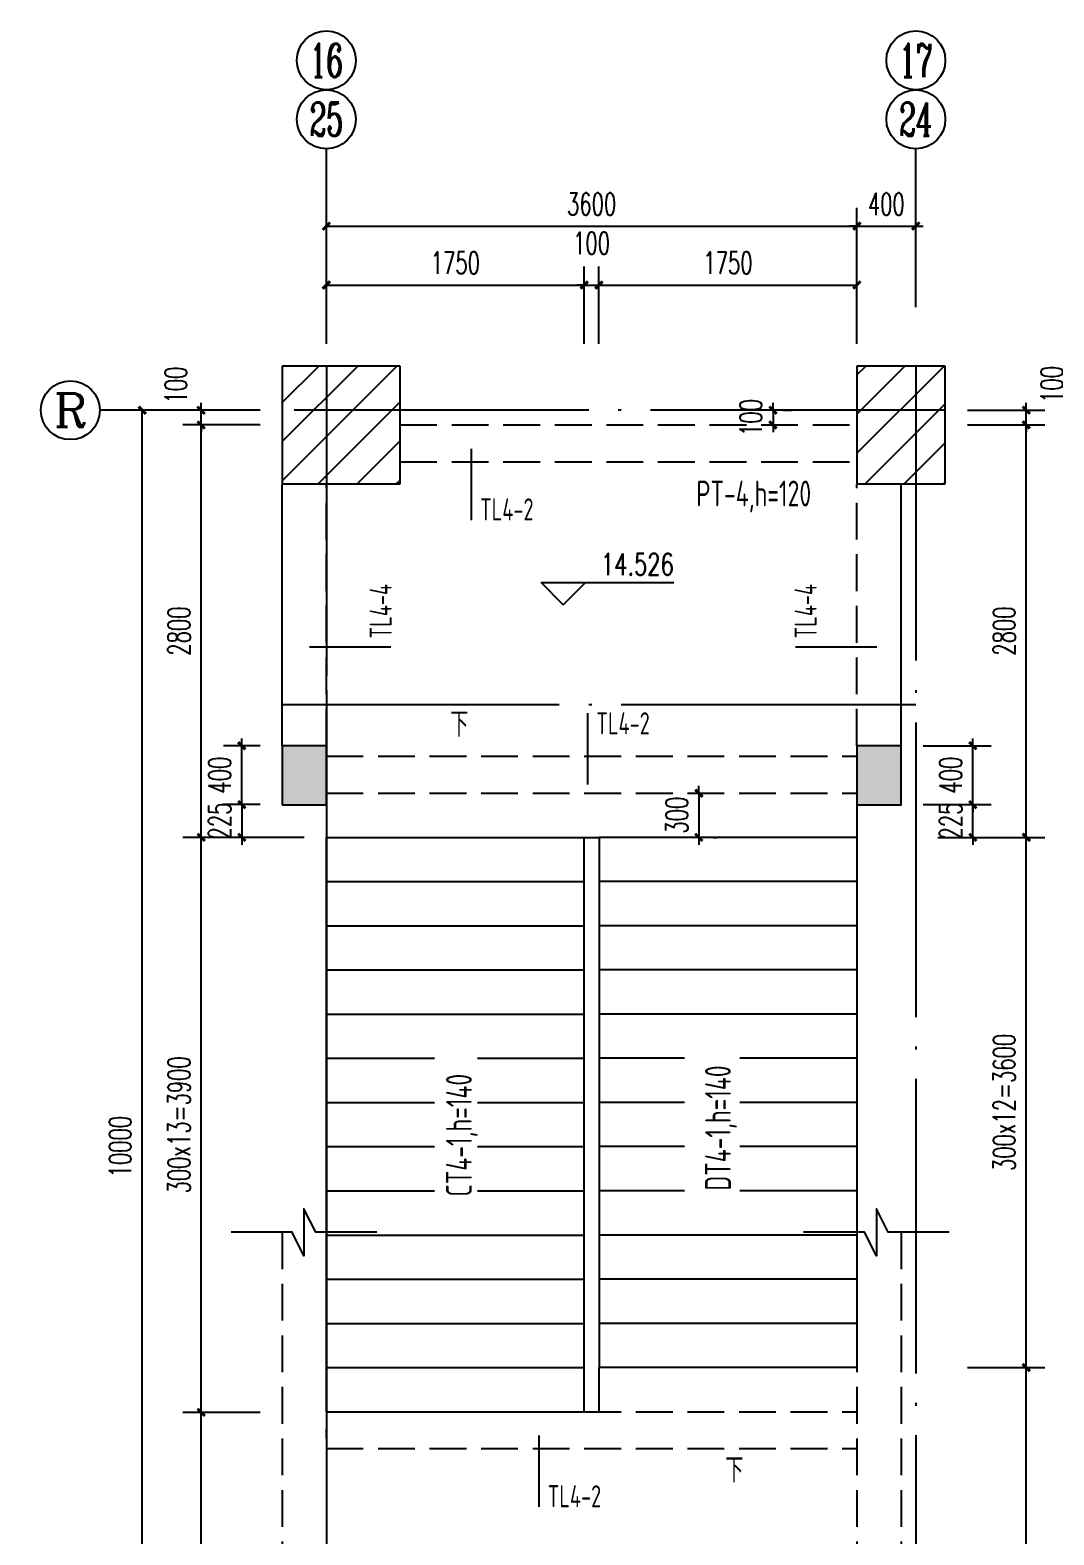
# Model space of a CAD drawing. Extents: x 239268 to 489116, y -316056 to -246175.
# Drawn here: x 434641 to 441589, y -306319 to -296102 of the extents above; entities that cross this region are included whole.
import ezdxf
from ezdxf.enums import TextEntityAlignment as Align

# ---------------------------------------------------------------- set-up
doc = ezdxf.new("R2010")
doc.units = 0
doc.header["$LTSCALE"] = 1000
doc.header["$MEASUREMENT"] = 0
doc.linetypes.add('DASH', pattern=[0.35, 0.25, -0.1])
doc.linetypes.add('DOTE', pattern=[2.42, 2, -0.2, 0.02, -0.2])
doc.layers.get('0').update_dxf_attribs({"linetype": 'CONTINUOUS'})
doc.layers.get('Defpoints').update_dxf_attribs({"color": 6, "linetype": 'CONTINUOUS'})
for name, color, linetype in [('3-ban', 84, 'CONTINUOUS'), ('3-HATCH', 8, 'CONTINUOUS'), ('3-liang-rein', 54, 'CONTINUOUS'), ('3-liang-s', 120, 'CONTINUOUS'), ('3-liang-s-1', 44, 'CONTINUOUS'), ('3-liang-xu', 120, 'DASH'), ('AXIS', 3, 'CONTINUOUS'), ('AXIS_TEXT', 7, 'CONTINUOUS'), ('COLUMN', 2, 'CONTINUOUS'), ('DIM_ELEV', 3, 'CONTINUOUS'), ('DIM_SYMB', 3, 'CONTINUOUS'), ('DOTE', 26, 'DOTE'), ('PUB_TEXT', 7, 'CONTINUOUS'), ('STAIR', 4, 'CONTINUOUS')]:
    doc.layers.add(name, color=color, linetype=linetype)
doc.styles.add('_TCH_AXIS', font='COMPLEX', dxfattribs={"bigfont": 'GBCBIG'})
doc.styles.add('_TCH_DIM', font='SIMPLEX', dxfattribs={"bigfont": 'GBCBIG'})
doc.styles.add('COMPLEX', font='COMPLEX')
doc.styles.add('DIM_FONT', font='SIMPLEX.shx', dxfattribs={"width": 0.65})
doc.styles.add('TSSD_Rein', font='Tssdeng.shx', dxfattribs={"width": 0.7, "bigfont": 'hztxt.shx'})
doc.dimstyles.new('DIMN50', dxfattribs={"dimscale": 0.5, "dimtxt": 300, "dimasz": 100, "dimexe": 250, "dimexo": 300, "dimgap": 150, "dimtad": 1, "dimdec": 0, "dimzin": 0, "dimdsep": 46, "dimtxsty": 'DIM_FONT', "dimblk": 'ARCHTICK', "dimcen": 0.09, "dimclrt": 7, "dimazin": 2, "dimtfac": 1, "dimtdec": 0, "dimtix": 1, "dimtmove": 2, "dimatfit": 3, "dimfxl": 0, "dimtolj": 1, "dimtzin": 0, "dimarcsym": 0})
pattern_1 = [(45, (7105.38, -0.29), (-132.58252, 132.58252), [])]

# ---------------------------------------------------------------- blocks, each defined once
blk = doc.blocks.new('_ArchTick')
at = {"color": 0, "linetype": 'ByBlock', "const_width": 0.4}
blk.add_lwpolyline([(-0.5, -0.5), (0.5, 0.5)], dxfattribs=at)
blk = doc.blocks.new('*D433')
at = {"layer": 'AXIS', "color": 0, "lineweight": -2}
for p, q in [((441002, -305183), (441527, -305183)), ((441402, -308783), (441402, -305183)), ((441002, -308783), (441527, -308783))]:
    blk.add_line(p, q, dxfattribs=at)
at = {"layer": 'Defpoints', "color": 0}
for p in [(440852, -305183), (441402, -305183), (440852, -308783)]:
    blk.add_point(p, dxfattribs=at)
at = {"layer": 'AXIS', "color": 0, "lineweight": -2, "xscale": 50, "yscale": 50, "zscale": 50}
for p, rotation in [((441402, -305183), 90), ((441402, -308783), 270)]:
    blk.add_blockref('_ArchTick', p, dxfattribs=dict(at, rotation=rotation))
at = {"layer": 'AXIS', "color": 7, "insert": (441252, -306983), "char_height": 150, "attachment_point": 5, "rotation": 90, "style": 'DIM_FONT'}
blk.add_mtext('\\A1;3600', dxfattribs=at)
blk = doc.blocks.new('*D434')
at = {"layer": 'AXIS', "color": 0, "lineweight": -2}
for p, q in [((441002, -301583), (441527, -301583)), ((441402, -305183), (441402, -301583)), ((441002, -305183), (441527, -305183))]:
    blk.add_line(p, q, dxfattribs=at)
at = {"layer": 'Defpoints', "color": 0}
for p in [(440852, -301583), (441402, -301583), (440852, -305183)]:
    blk.add_point(p, dxfattribs=at)
at = {"layer": 'AXIS', "color": 0, "lineweight": -2, "xscale": 50, "yscale": 50, "zscale": 50}
for p, rotation in [((441402, -301583), 90), ((441402, -305183), 270)]:
    blk.add_blockref('_ArchTick', p, dxfattribs=dict(at, rotation=rotation))
at = {"layer": 'AXIS', "color": 7, "insert": (441252, -303383), "char_height": 150, "attachment_point": 5, "rotation": 90, "style": 'DIM_FONT'}
blk.add_mtext('\\A1;300x12=3600', dxfattribs=at)
blk = doc.blocks.new('*D435')
at = {"layer": 'AXIS', "color": 0, "lineweight": -2}
for p, q in [((441002, -298783), (441527, -298783)), ((441402, -301583), (441402, -298783)), ((441002, -301583), (441527, -301583))]:
    blk.add_line(p, q, dxfattribs=at)
at = {"layer": 'Defpoints', "color": 0}
for p in [(440852, -298783), (441402, -298783), (440852, -301583)]:
    blk.add_point(p, dxfattribs=at)
at = {"layer": 'AXIS', "color": 0, "lineweight": -2, "xscale": 50, "yscale": 50, "zscale": 50}
for p, rotation in [((441402, -298783), 90), ((441402, -301583), 270)]:
    blk.add_blockref('_ArchTick', p, dxfattribs=dict(at, rotation=rotation))
at = {"layer": 'AXIS', "color": 7, "insert": (441252, -300183), "char_height": 150, "attachment_point": 5, "rotation": 90, "style": 'DIM_FONT'}
blk.add_mtext('\\A1;2800', dxfattribs=at)
blk = doc.blocks.new('*D436')
at = {"layer": 'AXIS', "color": 0, "lineweight": -2}
for p, q in [((441402, -298683), (441402, -298633)), ((441002, -298683), (441527, -298683)), ((441402, -298783), (441402, -298683)), ((441002, -298783), (441527, -298783)), ((441402, -298783), (441402, -298833))]:
    blk.add_line(p, q, dxfattribs=at)
at = {"layer": 'Defpoints', "color": 0}
for p in [(440852, -298683), (441402, -298683), (440852, -298783)]:
    blk.add_point(p, dxfattribs=at)
at = {"layer": 'AXIS', "color": 0, "lineweight": -2, "xscale": 50, "yscale": 50, "zscale": 50}
for p, rotation in [((441402, -298683), 270), ((441402, -298783), 90)]:
    blk.add_blockref('_ArchTick', p, dxfattribs=dict(at, rotation=rotation))
at = {"layer": 'AXIS', "color": 7, "insert": (441575, -298508), "char_height": 150, "attachment_point": 5, "rotation": 90, "style": 'DIM_FONT'}
blk.add_mtext('\\A1;100', dxfattribs=at)
blk = doc.blocks.new('*D437')
at = {"layer": 'AXIS', "color": 0, "lineweight": -2}
for p, q in [((436202, -305487), (435677, -305487)), ((435802, -308787), (435802, -305487)), ((436202, -308787), (435677, -308787))]:
    blk.add_line(p, q, dxfattribs=at)
at = {"layer": 'Defpoints', "color": 0}
for p in [(435802, -305487), (436352, -305487), (436352, -308787)]:
    blk.add_point(p, dxfattribs=at)
at = {"layer": 'AXIS', "color": 0, "lineweight": -2, "xscale": 50, "yscale": 50, "zscale": 50}
for p, rotation in [((435802, -305487), 90), ((435802, -308787), 270)]:
    blk.add_blockref('_ArchTick', p, dxfattribs=dict(at, rotation=rotation))
at = {"layer": 'AXIS', "color": 7, "insert": (435652, -307137), "char_height": 150, "attachment_point": 5, "rotation": 90, "style": 'DIM_FONT'}
blk.add_mtext('\\A1;3300', dxfattribs=at)
blk = doc.blocks.new('*D438')
at = {"layer": 'AXIS', "color": 0, "lineweight": -2}
for p, q in [((436202, -301583), (435677, -301583)), ((435802, -305487), (435802, -301583)), ((436202, -305487), (435677, -305487))]:
    blk.add_line(p, q, dxfattribs=at)
at = {"layer": 'Defpoints', "color": 0}
for p in [(435802, -301583), (436352, -301583), (436352, -305487)]:
    blk.add_point(p, dxfattribs=at)
at = {"layer": 'AXIS', "color": 0, "lineweight": -2, "xscale": 50, "yscale": 50, "zscale": 50}
for p, rotation in [((435802, -301583), 90), ((435802, -305487), 270)]:
    blk.add_blockref('_ArchTick', p, dxfattribs=dict(at, rotation=rotation))
at = {"layer": 'AXIS', "color": 7, "insert": (435652, -303535), "char_height": 150, "attachment_point": 5, "rotation": 90, "style": 'DIM_FONT'}
blk.add_mtext('\\A1;300x13=3900', dxfattribs=at)
blk = doc.blocks.new('*D439')
at = {"layer": 'AXIS', "color": 0, "lineweight": -2}
for p, q in [((436202, -298783), (435677, -298783)), ((435802, -301583), (435802, -298783)), ((436202, -301583), (435677, -301583))]:
    blk.add_line(p, q, dxfattribs=at)
at = {"layer": 'Defpoints', "color": 0}
for p in [(435802, -298783), (436352, -298783), (436352, -301583)]:
    blk.add_point(p, dxfattribs=at)
at = {"layer": 'AXIS', "color": 0, "lineweight": -2, "xscale": 50, "yscale": 50, "zscale": 50}
for p, rotation in [((435802, -298783), 90), ((435802, -301583), 270)]:
    blk.add_blockref('_ArchTick', p, dxfattribs=dict(at, rotation=rotation))
at = {"layer": 'AXIS', "color": 7, "insert": (435652, -300183), "char_height": 150, "attachment_point": 5, "rotation": 90, "style": 'DIM_FONT'}
blk.add_mtext('\\A1;2800', dxfattribs=at)
blk = doc.blocks.new('*D440')
at = {"layer": 'AXIS', "color": 0, "lineweight": -2}
for p, q in [((435802, -298683), (435802, -298633)), ((436202, -298683), (435677, -298683)), ((435802, -298783), (435802, -298683)), ((436202, -298783), (435677, -298783)), ((435802, -298783), (435802, -298833))]:
    blk.add_line(p, q, dxfattribs=at)
at = {"layer": 'Defpoints', "color": 0}
for p in [(435802, -298683), (436352, -298683), (436352, -298783)]:
    blk.add_point(p, dxfattribs=at)
at = {"layer": 'AXIS', "color": 0, "lineweight": -2, "xscale": 50, "yscale": 50, "zscale": 50}
for p, rotation in [((435802, -298683), 270), ((435802, -298783), 90)]:
    blk.add_blockref('_ArchTick', p, dxfattribs=dict(at, rotation=rotation))
at = {"layer": 'AXIS', "color": 7, "insert": (435630, -298512), "char_height": 150, "attachment_point": 5, "rotation": 90, "style": 'DIM_FONT'}
blk.add_mtext('\\A1;100', dxfattribs=at)
blk = doc.blocks.new('*D441')
at = {"layer": 'AXIS', "color": 0, "lineweight": -2}
for p, q in [((436652, -297833), (436652, -297308)), ((440252, -297833), (440252, -297308)), ((436652, -297433), (440252, -297433))]:
    blk.add_line(p, q, dxfattribs=at)
at = {"layer": 'Defpoints', "color": 0}
for p in [(440252, -297433), (436652, -297983), (440252, -297983)]:
    blk.add_point(p, dxfattribs=at)
at = {"layer": 'AXIS', "color": 0, "lineweight": -2, "xscale": 50, "yscale": 50, "zscale": 50, "rotation": 180}
blk.add_blockref('_ArchTick', (436652, -297433), dxfattribs=at)
at = {"layer": 'AXIS', "color": 0, "lineweight": -2, "xscale": 50, "yscale": 50, "zscale": 50}
blk.add_blockref('_ArchTick', (440252, -297433), dxfattribs=at)
at = {"layer": 'AXIS', "color": 7, "insert": (438452, -297283), "char_height": 150, "attachment_point": 5, "style": 'DIM_FONT'}
blk.add_mtext('\\A1;3600', dxfattribs=at)
blk = doc.blocks.new('*D442')
at = {"layer": 'AXIS', "color": 0, "lineweight": -2}
for p, q in [((440252, -297833), (440252, -297308)), ((440652, -297833), (440652, -297308)), ((440252, -297433), (440202, -297433)), ((440252, -297433), (440652, -297433)), ((440652, -297433), (440702, -297433))]:
    blk.add_line(p, q, dxfattribs=at)
at = {"layer": 'Defpoints', "color": 0}
for p in [(440652, -297433), (440252, -297983), (440652, -297983)]:
    blk.add_point(p, dxfattribs=at)
at = {"layer": 'AXIS', "color": 0, "lineweight": -2, "xscale": 50, "yscale": 50, "zscale": 50}
blk.add_blockref('_ArchTick', (440252, -297433), dxfattribs=at)
at = {"layer": 'AXIS', "color": 0, "lineweight": -2, "xscale": 50, "yscale": 50, "zscale": 50, "rotation": 180}
blk.add_blockref('_ArchTick', (440652, -297433), dxfattribs=at)
at = {"layer": 'AXIS', "color": 7, "insert": (440452, -297283), "char_height": 150, "attachment_point": 5, "style": 'DIM_FONT'}
blk.add_mtext('\\A1;400', dxfattribs=at)
blk = doc.blocks.new('*D443')
at = {"layer": 'AXIS', "color": 0, "lineweight": -2}
for p, q in [((436652, -298233), (436652, -297708)), ((438402, -298233), (438402, -297708)), ((436652, -297833), (438402, -297833))]:
    blk.add_line(p, q, dxfattribs=at)
at = {"layer": 'Defpoints', "color": 0}
for p in [(438402, -297833), (436652, -298383), (438402, -298383)]:
    blk.add_point(p, dxfattribs=at)
at = {"layer": 'AXIS', "color": 0, "lineweight": -2, "xscale": 50, "yscale": 50, "zscale": 50, "rotation": 180}
blk.add_blockref('_ArchTick', (436652, -297833), dxfattribs=at)
at = {"layer": 'AXIS', "color": 0, "lineweight": -2, "xscale": 50, "yscale": 50, "zscale": 50}
blk.add_blockref('_ArchTick', (438402, -297833), dxfattribs=at)
at = {"layer": 'AXIS', "color": 7, "insert": (437527, -297683), "char_height": 150, "attachment_point": 5, "style": 'DIM_FONT'}
blk.add_mtext('\\A1;1750', dxfattribs=at)
blk = doc.blocks.new('*D444')
at = {"layer": 'AXIS', "color": 0, "lineweight": -2}
for p, q in [((438402, -298233), (438402, -297708)), ((438502, -298233), (438502, -297708)), ((438402, -297833), (438352, -297833)), ((438402, -297833), (438502, -297833)), ((438502, -297833), (438552, -297833))]:
    blk.add_line(p, q, dxfattribs=at)
at = {"layer": 'Defpoints', "color": 0}
for p in [(438502, -297833), (438402, -298383), (438502, -298383)]:
    blk.add_point(p, dxfattribs=at)
at = {"layer": 'AXIS', "color": 0, "lineweight": -2, "xscale": 50, "yscale": 50, "zscale": 50}
blk.add_blockref('_ArchTick', (438402, -297833), dxfattribs=at)
at = {"layer": 'AXIS', "color": 0, "lineweight": -2, "xscale": 50, "yscale": 50, "zscale": 50, "rotation": 180}
blk.add_blockref('_ArchTick', (438502, -297833), dxfattribs=at)
at = {"layer": 'AXIS', "color": 7, "insert": (438452, -297549), "char_height": 150, "attachment_point": 5, "style": 'DIM_FONT'}
blk.add_mtext('\\A1;100', dxfattribs=at)
blk = doc.blocks.new('*D445')
at = {"layer": 'AXIS', "color": 0, "lineweight": -2}
for p, q in [((438502, -298233), (438502, -297708)), ((440252, -298233), (440252, -297708)), ((438502, -297833), (440252, -297833))]:
    blk.add_line(p, q, dxfattribs=at)
at = {"layer": 'Defpoints', "color": 0}
for p in [(440252, -297833), (438502, -298383), (440252, -298383)]:
    blk.add_point(p, dxfattribs=at)
at = {"layer": 'AXIS', "color": 0, "lineweight": -2, "xscale": 50, "yscale": 50, "zscale": 50, "rotation": 180}
blk.add_blockref('_ArchTick', (438502, -297833), dxfattribs=at)
at = {"layer": 'AXIS', "color": 0, "lineweight": -2, "xscale": 50, "yscale": 50, "zscale": 50}
blk.add_blockref('_ArchTick', (440252, -297833), dxfattribs=at)
at = {"layer": 'AXIS', "color": 7, "insert": (439377, -297683), "char_height": 150, "attachment_point": 5, "style": 'DIM_FONT'}
blk.add_mtext('\\A1;1750', dxfattribs=at)
blk = doc.blocks.new('*D446')
at = {"layer": 'AXIS', "color": 0, "lineweight": -2}
for p, q in [((436202, -298683), (435277, -298683)), ((435402, -308683), (435402, -298683)), ((436202, -308683), (435277, -308683))]:
    blk.add_line(p, q, dxfattribs=at)
at = {"layer": 'Defpoints', "color": 0}
for p in [(435402, -298683), (436352, -298683), (436352, -308683)]:
    blk.add_point(p, dxfattribs=at)
at = {"layer": 'AXIS', "color": 0, "lineweight": -2, "xscale": 50, "yscale": 50, "zscale": 50}
for p, rotation in [((435402, -298683), 90), ((435402, -308683), 270)]:
    blk.add_blockref('_ArchTick', p, dxfattribs=dict(at, rotation=rotation))
at = {"layer": 'AXIS', "color": 7, "insert": (435252, -303683), "char_height": 150, "attachment_point": 5, "rotation": 90, "style": 'DIM_FONT'}
blk.add_mtext('\\A1;10000', dxfattribs=at)
blk = doc.blocks.new('_AXISO')
blk.add_circle((0, 0), 0.5)
at = {"layer": 'AXIS_TEXT', "style": 'COMPLEX', "width": 1.041667}
blk.add_attdef('A', text='', height=0.56, dxfattribs=at).set_placement((-0.25, -0.28), (0.25, -0.28), align=Align.FIT)
blk = doc.blocks.new('*D799')
at = {"layer": '3-liang-s', "color": 0, "lineweight": -2}
for p, q in [((439683, -298683), (439683, -298633)), ((439683, -298683), (439683, -298783)), ((439753, -298683), (439808, -298683)), ((439683, -298783), (439683, -298833)), ((439753, -298783), (439808, -298783))]:
    blk.add_line(p, q, dxfattribs=at)
at = {"layer": 'Defpoints', "color": 0}
for p in [(439603, -298683), (439603, -298783), (439683, -298783)]:
    blk.add_point(p, dxfattribs=at)
at = {"layer": '3-liang-s', "color": 0, "lineweight": -2, "xscale": 50, "yscale": 50, "zscale": 50}
for p, rotation in [((439683, -298683), 270), ((439683, -298783), 90)]:
    blk.add_blockref('_ArchTick', p, dxfattribs=dict(at, rotation=rotation))
at = {"layer": '3-liang-s', "color": 7, "insert": (439533, -298733), "char_height": 150, "attachment_point": 5, "rotation": 90, "style": 'DIM_FONT'}
blk.add_mtext('\\A1;100', dxfattribs=at)
blk = doc.blocks.new('*D810')
at = {"layer": '3-liang-s', "color": 0, "lineweight": -2}
for p, q in [((439180, -301283), (439180, -301233)), ((439180, -301283), (439180, -301583)), ((439277, -301283), (439305, -301283)), ((439180, -301583), (439180, -301633)), ((439277, -301583), (439305, -301583))]:
    blk.add_line(p, q, dxfattribs=at)
at = {"layer": 'Defpoints', "color": 0}
for p in [(439127, -301283), (439127, -301583), (439180, -301583)]:
    blk.add_point(p, dxfattribs=at)
at = {"layer": '3-liang-s', "color": 0, "lineweight": -2, "xscale": 50, "yscale": 50, "zscale": 50}
for p, rotation in [((439180, -301283), 270), ((439180, -301583), 90)]:
    blk.add_blockref('_ArchTick', p, dxfattribs=dict(at, rotation=rotation))
at = {"layer": '3-liang-s', "color": 7, "insert": (439030, -301433), "char_height": 150, "attachment_point": 5, "rotation": 90, "style": 'DIM_FONT'}
blk.add_mtext('\\A1;300', dxfattribs=at)
blk = doc.blocks.new('*D826')
at = {"layer": '3-ban', "color": 0, "lineweight": -2}
for p, q in [((329956, -308408), (329956, -307874)), ((330066, -308518), (330066, -307874)), ((329956, -307999), (329906, -307999)), ((329956, -307999), (330066, -307999)), ((330066, -307999), (330116, -307999))]:
    blk.add_line(p, q, dxfattribs=at)
at = {"layer": '3-liang-s', "color": 0, "lineweight": -2}
for p, q in [((436202, -300961), (435953, -300961)), ((436078, -300961), (436078, -300911)), ((436078, -301361), (436078, -300961)), ((436202, -301361), (435953, -301361)), ((436078, -301361), (436078, -301411))]:
    blk.add_line(p, q, dxfattribs=at)
at = {"layer": 'Defpoints', "color": 0}
for p in [(436078, -300961), (436352, -300961), (436352, -301361), (330066, -307999), (329956, -308558), (330066, -308668)]:
    blk.add_point(p, dxfattribs=at)
at = {"layer": '3-ban', "color": 0, "lineweight": -2, "xscale": 50, "yscale": 50, "zscale": 50}
blk.add_blockref('_ArchTick', (329956, -307999), dxfattribs=at)
at = {"layer": '3-ban', "color": 0, "lineweight": -2, "xscale": 50, "yscale": 50, "zscale": 50, "rotation": 180}
blk.add_blockref('_ArchTick', (330066, -307999), dxfattribs=at)
at = {"layer": '3-liang-s', "color": 0, "lineweight": -2, "xscale": 50, "yscale": 50, "zscale": 50}
for p, rotation in [((436078, -300961), 270), ((436078, -301361), 90)]:
    blk.add_blockref('_ArchTick', p, dxfattribs=dict(at, rotation=rotation))
at = {"layer": '3-ban', "color": 7, "insert": (330011, -307669), "char_height": 150, "attachment_point": 5, "style": 'DIM_FONT'}
blk.add_mtext('\\A1;50', dxfattribs=at)
at = {"layer": '3-liang-s', "color": 7, "insert": (435928, -301161), "char_height": 150, "attachment_point": 5, "rotation": 90, "style": 'DIM_FONT'}
blk.add_mtext('\\A1;400', dxfattribs=at)
blk = doc.blocks.new('*D827')
at = {"layer": '3-ban', "color": 0, "lineweight": -2}
for p, q in [((330066, -308518), (330066, -307874)), ((330176, -308188), (330176, -307874)), ((330066, -307999), (330016, -307999)), ((330066, -307999), (330176, -307999)), ((330176, -307999), (330226, -307999))]:
    blk.add_line(p, q, dxfattribs=at)
at = {"layer": '3-liang-s', "color": 0, "lineweight": -2}
for p, q in [((436052, -301361), (435953, -301361)), ((436078, -301361), (436078, -301311)), ((436078, -301361), (436078, -301583)), ((436502, -301583), (435953, -301583)), ((436078, -301583), (436078, -301633))]:
    blk.add_line(p, q, dxfattribs=at)
at = {"layer": 'Defpoints', "color": 0}
for p in [(436202, -301361), (436078, -301583), (436652, -301583), (330176, -307999), (330176, -308338), (330066, -308668)]:
    blk.add_point(p, dxfattribs=at)
at = {"layer": '3-ban', "color": 0, "lineweight": -2, "xscale": 50, "yscale": 50, "zscale": 50}
blk.add_blockref('_ArchTick', (330066, -307999), dxfattribs=at)
at = {"layer": '3-ban', "color": 0, "lineweight": -2, "xscale": 50, "yscale": 50, "zscale": 50, "rotation": 180}
blk.add_blockref('_ArchTick', (330176, -307999), dxfattribs=at)
at = {"layer": '3-liang-s', "color": 0, "lineweight": -2, "xscale": 50, "yscale": 50, "zscale": 50}
for p, rotation in [((436078, -301361), 270), ((436078, -301583), 90)]:
    blk.add_blockref('_ArchTick', p, dxfattribs=dict(at, rotation=rotation))
at = {"layer": '3-ban', "color": 7, "insert": (330121, -307849), "char_height": 150, "attachment_point": 5, "style": 'DIM_FONT'}
blk.add_mtext('\\A1;50', dxfattribs=at)
at = {"layer": '3-liang-s', "color": 7, "insert": (435928, -301472), "char_height": 150, "attachment_point": 5, "rotation": 90, "style": 'DIM_FONT'}
blk.add_mtext('\\A1;225', dxfattribs=at)
blk = doc.blocks.new('*D828')
at = {"layer": '3-ban', "color": 0, "lineweight": -2}
for p, q in [((330176, -308188), (330176, -307874)), ((330676, -308188), (330676, -307874)), ((330176, -307999), (330676, -307999))]:
    blk.add_line(p, q, dxfattribs=at)
at = {"layer": '3-liang-s', "color": 0, "lineweight": -2}
for p, q in [((440702, -301361), (441164, -301361)), ((441039, -301361), (441039, -301311)), ((441039, -301583), (441039, -301361)), ((440802, -301583), (441164, -301583)), ((441039, -301583), (441039, -301633))]:
    blk.add_line(p, q, dxfattribs=at)
at = {"layer": 'Defpoints', "color": 0}
for p in [(440552, -301361), (441039, -301361), (440652, -301583), (330676, -307999), (330176, -308338), (330676, -308338)]:
    blk.add_point(p, dxfattribs=at)
at = {"layer": '3-ban', "color": 0, "lineweight": -2, "xscale": 50, "yscale": 50, "zscale": 50, "rotation": 180}
blk.add_blockref('_ArchTick', (330176, -307999), dxfattribs=at)
at = {"layer": '3-ban', "color": 0, "lineweight": -2, "xscale": 50, "yscale": 50, "zscale": 50}
blk.add_blockref('_ArchTick', (330676, -307999), dxfattribs=at)
at = {"layer": '3-liang-s', "color": 0, "lineweight": -2, "xscale": 50, "yscale": 50, "zscale": 50}
for p, rotation in [((441039, -301361), 270), ((441039, -301583), 90)]:
    blk.add_blockref('_ArchTick', p, dxfattribs=dict(at, rotation=rotation))
at = {"layer": '3-ban', "color": 7, "insert": (330426, -307849), "char_height": 150, "attachment_point": 5, "style": 'DIM_FONT'}
blk.add_mtext('\\A1;250', dxfattribs=at)
at = {"layer": '3-liang-s', "color": 7, "insert": (440889, -301472), "char_height": 150, "attachment_point": 5, "rotation": 90, "style": 'DIM_FONT'}
blk.add_mtext('\\A1;225', dxfattribs=at)
blk = doc.blocks.new('*D829')
at = {"layer": '3-ban', "color": 0, "lineweight": -2}
for p, q in [((329696, -308338), (329088, -308338)), ((329213, -308338), (329213, -308288)), ((329213, -308338), (329213, -308558)), ((329696, -308558), (329088, -308558)), ((329213, -308558), (329213, -308608))]:
    blk.add_line(p, q, dxfattribs=at)
at = {"layer": '3-liang-s', "color": 0, "lineweight": -2}
for p, q in [((440702, -300961), (441164, -300961)), ((441039, -300961), (441039, -300911)), ((441039, -301361), (441039, -300961)), ((440702, -301361), (441164, -301361)), ((441039, -301361), (441039, -301411))]:
    blk.add_line(p, q, dxfattribs=at)
at = {"layer": 'Defpoints', "color": 0}
for p in [(440552, -300961), (441039, -300961), (440552, -301361), (329846, -308338), (329213, -308558), (329846, -308558)]:
    blk.add_point(p, dxfattribs=at)
at = {"layer": '3-ban', "color": 0, "lineweight": -2, "xscale": 50, "yscale": 50, "zscale": 50}
for p, rotation in [((329213, -308338), 270), ((329213, -308558), 90)]:
    blk.add_blockref('_ArchTick', p, dxfattribs=dict(at, rotation=rotation))
at = {"layer": '3-liang-s', "color": 0, "lineweight": -2, "xscale": 50, "yscale": 50, "zscale": 50}
for p, rotation in [((441039, -300961), 270), ((441039, -301361), 90)]:
    blk.add_blockref('_ArchTick', p, dxfattribs=dict(at, rotation=rotation))
at = {"layer": '3-ban', "color": 7, "insert": (329063, -308448), "char_height": 150, "attachment_point": 5, "rotation": 90, "style": 'DIM_FONT'}
blk.add_mtext('\\A1;100', dxfattribs=at)
at = {"layer": '3-liang-s', "color": 7, "insert": (440889, -301161), "char_height": 150, "attachment_point": 5, "rotation": 90, "style": 'DIM_FONT'}
blk.add_mtext('\\A1;400', dxfattribs=at)
blk = doc.blocks.new('*D832')
at = {"layer": '3-ban', "color": 0, "lineweight": -2}
for p, q in [((329916, -309108), (329088, -309108)), ((329213, -309108), (329213, -309058)), ((329213, -309108), (329213, -309218)), ((330026, -309218), (329088, -309218)), ((329213, -309218), (329213, -309268))]:
    blk.add_line(p, q, dxfattribs=at)
at = {"layer": '3-liang-s', "color": 0, "lineweight": -2}
for p, q in [((443756, -305491), (443756, -305441)), ((443729, -305491), (443631, -305491)), ((443729, -305541), (443631, -305541)), ((443756, -305541), (443756, -305491)), ((443756, -305541), (443756, -305591))]:
    blk.add_line(p, q, dxfattribs=at)
at = {"layer": 'Defpoints', "color": 0}
for p in [(443756, -305491), (443879, -305491), (443879, -305541), (330066, -309108), (329213, -309218), (330176, -309218)]:
    blk.add_point(p, dxfattribs=at)
at = {"layer": '3-ban', "color": 0, "lineweight": -2, "xscale": 50, "yscale": 50, "zscale": 50}
for p, rotation in [((329213, -309108), 270), ((329213, -309218), 90)]:
    blk.add_blockref('_ArchTick', p, dxfattribs=dict(at, rotation=rotation))
at = {"layer": '3-liang-s', "color": 0, "lineweight": -2, "xscale": 50, "yscale": 50, "zscale": 50}
for p, rotation in [((443756, -305491), 270), ((443756, -305541), 90)]:
    blk.add_blockref('_ArchTick', p, dxfattribs=dict(at, rotation=rotation))
at = {"layer": '3-ban', "color": 7, "insert": (329063, -309277), "char_height": 150, "attachment_point": 5, "rotation": 90, "style": 'DIM_FONT'}
blk.add_mtext('\\A1;50', dxfattribs=at)
at = {"layer": '3-liang-s', "color": 7, "insert": (443606, -305516), "char_height": 150, "attachment_point": 5, "rotation": 90, "style": 'DIM_FONT'}
blk.add_mtext('\\A1;100', dxfattribs=at)
blk = doc.blocks.new('*D836')
at = {"layer": '3-ban', "color": 0, "lineweight": -2}
for p, q in [((330176, -313574), (330176, -313260)), ((330676, -313574), (330676, -313260)), ((330176, -313385), (330676, -313385))]:
    blk.add_line(p, q, dxfattribs=at)
at = {"layer": '3-liang-s', "color": 0, "lineweight": -2}
for p, q in [((443583, -298441), (443583, -298391)), ((443729, -298441), (443458, -298441)), ((443729, -298491), (443458, -298491)), ((443583, -298491), (443583, -298441)), ((443583, -298491), (443583, -298541))]:
    blk.add_line(p, q, dxfattribs=at)
at = {"layer": 'Defpoints', "color": 0}
for p in [(443583, -298441), (443879, -298441), (443879, -298491), (330676, -313385), (330176, -313724), (330676, -313724)]:
    blk.add_point(p, dxfattribs=at)
at = {"layer": '3-ban', "color": 0, "lineweight": -2, "xscale": 50, "yscale": 50, "zscale": 50, "rotation": 180}
blk.add_blockref('_ArchTick', (330176, -313385), dxfattribs=at)
at = {"layer": '3-ban', "color": 0, "lineweight": -2, "xscale": 50, "yscale": 50, "zscale": 50}
blk.add_blockref('_ArchTick', (330676, -313385), dxfattribs=at)
at = {"layer": '3-liang-s', "color": 0, "lineweight": -2, "xscale": 50, "yscale": 50, "zscale": 50}
for p, rotation in [((443583, -298441), 270), ((443583, -298491), 90)]:
    blk.add_blockref('_ArchTick', p, dxfattribs=dict(at, rotation=rotation))
at = {"layer": '3-ban', "color": 7, "insert": (330426, -313235), "char_height": 150, "attachment_point": 5, "style": 'DIM_FONT'}
blk.add_mtext('\\A1;250', dxfattribs=at)
at = {"layer": '3-liang-s', "color": 7, "insert": (443433, -298466), "char_height": 150, "attachment_point": 5, "rotation": 90, "style": 'DIM_FONT'}
blk.add_mtext('\\A1;50', dxfattribs=at)
blk = doc.blocks.new('*D838')
at = {"layer": '3-ban', "color": 0, "lineweight": -2}
for p, q in [((329696, -313944), (329088, -313944)), ((329213, -313944), (329213, -313894)), ((329213, -313944), (329213, -314054)), ((329806, -314054), (329088, -314054)), ((329213, -314054), (329213, -314104))]:
    blk.add_line(p, q, dxfattribs=at)
at = {"layer": '3-liang-s', "color": 0, "lineweight": -2}
for p, q in [((443583, -300691), (443583, -300641)), ((443729, -300691), (443458, -300691)), ((443729, -300741), (443458, -300741)), ((443583, -300741), (443583, -300691)), ((443583, -300741), (443583, -300791))]:
    blk.add_line(p, q, dxfattribs=at)
at = {"layer": 'Defpoints', "color": 0}
for p in [(443583, -300691), (443879, -300691), (443879, -300741), (329846, -313944), (329213, -314054), (329956, -314054)]:
    blk.add_point(p, dxfattribs=at)
at = {"layer": '3-ban', "color": 0, "lineweight": -2, "xscale": 50, "yscale": 50, "zscale": 50}
for p, rotation in [((329213, -313944), 270), ((329213, -314054), 90)]:
    blk.add_blockref('_ArchTick', p, dxfattribs=dict(at, rotation=rotation))
at = {"layer": '3-liang-s', "color": 0, "lineweight": -2, "xscale": 50, "yscale": 50, "zscale": 50}
for p, rotation in [((443583, -300691), 270), ((443583, -300741), 90)]:
    blk.add_blockref('_ArchTick', p, dxfattribs=dict(at, rotation=rotation))
at = {"layer": '3-ban', "color": 7, "insert": (328880, -313999), "char_height": 150, "attachment_point": 5, "rotation": 90, "style": 'DIM_FONT'}
blk.add_mtext('\\A1;50', dxfattribs=at)
at = {"layer": '3-liang-s', "color": 7, "insert": (443433, -300716), "char_height": 150, "attachment_point": 5, "rotation": 90, "style": 'DIM_FONT'}
blk.add_mtext('\\A1;50', dxfattribs=at)
blk = doc.blocks.new('*D839')
at = {"layer": '3-ban', "color": 0, "lineweight": -2}
for p, q in [((329806, -314054), (329088, -314054)), ((329213, -314054), (329213, -314494)), ((329916, -314494), (329088, -314494))]:
    blk.add_line(p, q, dxfattribs=at)
at = {"layer": '3-liang-s', "color": 0, "lineweight": -2}
for p, q in [((443729, -301891), (443458, -301891)), ((443583, -301891), (443583, -301841)), ((443583, -301941), (443583, -301891)), ((443729, -301941), (443458, -301941)), ((443583, -301941), (443583, -301991))]:
    blk.add_line(p, q, dxfattribs=at)
at = {"layer": 'Defpoints', "color": 0}
for p in [(443583, -301891), (443879, -301891), (443879, -301941), (329956, -314054), (329213, -314494), (330066, -314494)]:
    blk.add_point(p, dxfattribs=at)
at = {"layer": '3-ban', "color": 0, "lineweight": -2, "xscale": 50, "yscale": 50, "zscale": 50}
for p, rotation in [((329213, -314054), 90), ((329213, -314494), 270)]:
    blk.add_blockref('_ArchTick', p, dxfattribs=dict(at, rotation=rotation))
at = {"layer": '3-liang-s', "color": 0, "lineweight": -2, "xscale": 50, "yscale": 50, "zscale": 50}
for p, rotation in [((443583, -301891), 270), ((443583, -301941), 90)]:
    blk.add_blockref('_ArchTick', p, dxfattribs=dict(at, rotation=rotation))
at = {"layer": '3-ban', "color": 7, "insert": (329063, -314274), "char_height": 150, "attachment_point": 5, "rotation": 90, "style": 'DIM_FONT'}
blk.add_mtext('\\A1;200', dxfattribs=at)
at = {"layer": '3-liang-s', "color": 7, "insert": (443433, -301916), "char_height": 150, "attachment_point": 5, "rotation": 90, "style": 'DIM_FONT'}
blk.add_mtext('\\A1;50', dxfattribs=at)
blk = doc.blocks.new('*D841')
at = {"layer": '3-ban', "color": 0, "lineweight": -2}
for p, q in [((329696, -313944), (329088, -313944)), ((329213, -313944), (329213, -314604)), ((330026, -314604), (329088, -314604))]:
    blk.add_line(p, q, dxfattribs=at)
at = {"layer": '3-liang-s', "color": 0, "lineweight": -2}
for p, q in [((443583, -296191), (443583, -296141)), ((443729, -296191), (443458, -296191)), ((443729, -296241), (443458, -296241)), ((443583, -296241), (443583, -296191)), ((443583, -296241), (443583, -296291))]:
    blk.add_line(p, q, dxfattribs=at)
at = {"layer": 'Defpoints', "color": 0}
for p in [(443583, -296191), (443879, -296191), (443879, -296241), (329846, -313944), (329213, -314604), (330176, -314604)]:
    blk.add_point(p, dxfattribs=at)
at = {"layer": '3-ban', "color": 0, "lineweight": -2, "xscale": 50, "yscale": 50, "zscale": 50}
for p, rotation in [((329213, -313944), 90), ((329213, -314604), 270)]:
    blk.add_blockref('_ArchTick', p, dxfattribs=dict(at, rotation=rotation))
at = {"layer": '3-liang-s', "color": 0, "lineweight": -2, "xscale": 50, "yscale": 50, "zscale": 50}
for p, rotation in [((443583, -296191), 270), ((443583, -296241), 90)]:
    blk.add_blockref('_ArchTick', p, dxfattribs=dict(at, rotation=rotation))
at = {"layer": '3-ban', "color": 7, "insert": (329063, -314274), "char_height": 150, "attachment_point": 5, "rotation": 90, "style": 'DIM_FONT'}
blk.add_mtext('\\A1;300', dxfattribs=at)
at = {"layer": '3-liang-s', "color": 7, "insert": (443433, -296216), "char_height": 150, "attachment_point": 5, "rotation": 90, "style": 'DIM_FONT'}
blk.add_mtext('\\A1;50', dxfattribs=at)

msp = doc.modelspace()

# ---------------------------------------------------------------- hatches: boundary and pattern name
at = {"layer": '3-HATCH'}
h = msp.add_hatch(dxfattribs=at)
h.set_pattern_fill('ANSI31', color=256, scale=1500, style=0)
h.set_pattern_definition(pattern_1)
h.paths.add_polyline_path([(437152.4, -298382.9), (436352.4, -298382.9), (436352.4, -299182.9), (437152.4, -299182.9)])
h = msp.add_hatch(dxfattribs=at)
h.set_pattern_fill('ANSI31', color=256, scale=1500, style=0)
h.set_pattern_definition(pattern_1)
h.paths.add_polyline_path([(440852.4, -298382.9), (440252.4, -298382.9), (440252.4, -299182.9), (440852.4, -299182.9)])
for points in [[(436352.4, -301361.4), (436652.4, -301361.4), (436652.4, -300961.4), (436352.4, -300961.4)], [(440252.4, -301361.4), (440552.4, -301361.4), (440552.4, -300961.4), (440252.4, -300961.4)]]:
    msp.add_hatch(color=256, dxfattribs=at).paths.add_polyline_path(points)

# ---------------------------------------------------------------- linework, layer by layer
at = {"layer": '3-liang-rein'}
for p, q in [((437637.3, -299429.2), (437637.3, -298944.8)), ((437089.2, -300292.3), (436536.4, -300292.3)), ((440387.6, -300292.3), (439834.8, -300292.3)), ((438425.9, -301224.9), (438425.9, -300740.5)), ((438096, -306129.1), (438096, -305644.8))]:
    msp.add_line(p, q, dxfattribs=at)
at = {"layer": '3-liang-s'}
for p, q in [((436352.4, -300961.4), (436352.4, -299186.4)), ((440552.4, -300961.4), (440552.4, -299186.4)), ((436652.4, -301282.9), (436652.4, -305482.9))]:
    msp.add_line(p, q, dxfattribs=at)
at = {"layer": '3-liang-s-1'}
for points in [[(436994.1, -304264.1), (436579.8, -304264.1), (436499.7, -304104.5), (436499.7, -304423.8), (436419.6, -304264.1), (436005.3, -304264.1)], [(440879.4, -304264.1), (440465.1, -304264.1), (440385, -304104.5), (440385, -304423.8), (440304.9, -304264.1), (439890.7, -304264.1)]]:
    msp.add_lwpolyline(points, dxfattribs=at)
at = {"layer": '3-liang-xu'}
for p, q in [((437152.4, -298782.9), (440252.4, -298782.9)), ((437152.4, -299032.9), (440252.4, -299032.9)), ((436652.4, -300961.4), (436652.4, -299186.4)), ((436652.4, -299186.7), (436652.4, -308186.7)), ((440252.4, -300961.4), (440252.4, -299186.4)), ((436652.4, -301032.9), (440252.4, -301032.9)), ((436652.4, -301282.9), (440252.4, -301282.9)), ((436352.4, -304264.1), (436352.4, -308186.7)), ((436652.4, -304264.1), (436652.4, -308186.7)), ((440252.4, -304264.1), (440252.4, -308586.7)), ((440552.4, -304264.1), (440552.4, -308586.7)), ((436652.4, -305482.9), (440252.4, -305482.9)), ((436652.4, -305732.9), (440252.4, -305732.9))]:
    msp.add_line(p, q, dxfattribs=at)
at = {"layer": 'AXIS'}
for p, q in [((436652.4, -296507.9), (436652.4, -296507.9)), ((440652.4, -296507.9), (440652.4, -296507.9)), ((436652.4, -297982.9), (436652.4, -296907.9)), ((440652.4, -297982.9), (440652.4, -296907.9)), ((435802.4, -298682.9), (435114.9, -298682.9))]:
    msp.add_line(p, q, dxfattribs=at)
at = {"layer": 'COLUMN'}
for p, q in [((437152.4, -298382.9), (436352.4, -298382.9)), ((436352.4, -298382.9), (436352.4, -299182.9)), ((437152.4, -299182.9), (437152.4, -298382.9)), ((440852.4, -298382.9), (440252.4, -298382.9)), ((440252.4, -298382.9), (440252.4, -299182.9)), ((440852.4, -299182.9), (440852.4, -298382.9)), ((436352.4, -299182.9), (437152.4, -299182.9)), ((440252.4, -299182.9), (440852.4, -299182.9))]:
    msp.add_line(p, q, dxfattribs=at)
for points in [[(436352.4, -301361.4), (436652.4, -301361.4), (436652.4, -300961.4), (436352.4, -300961.4)], [(440252.4, -301361.4), (440552.4, -301361.4), (440552.4, -300961.4), (440252.4, -300961.4)]]:
    msp.add_lwpolyline(points, close=True, dxfattribs=at)
at = {"layer": 'DIM_ELEV'}
for p, q in [((438259.9, -300003.6), (438109.9, -299853.6)), ((438109.9, -299853.6), (439009.9, -299853.6)), ((438259.9, -300003.6), (438409.9, -299853.6))]:
    msp.add_line(p, q, dxfattribs=at)
at = {"layer": 'DIM_SYMB'}
msp.add_lwpolyline([(437557.9, -301019, 0, 0, 0), (437557.9, -301469, 40, 0, 0), (437557.9, -301619, 0, 0, 0)], format="xyseb", dxfattribs=at)
at = {"layer": 'DOTE'}
for p, q in [((436652.4, -298382.9), (436652.4, -308982.9)), ((440652.4, -298382.9), (440652.4, -308982.9)), ((440852.4, -298682.9), (436352.4, -298682.9)), ((440652.4, -300682.9), (436352.4, -300682.9))]:
    msp.add_line(p, q, dxfattribs=at)
at = {"layer": 'STAIR'}
for p, q in [((440252.4, -301282.9), (440252.4, -305182.9)), ((436652.4, -305482.9), (436652.4, -301582.9)), ((436652.4, -301582.9), (438402.4, -301582.9)), ((436652.4, -305482.9), (436652.4, -301582.9)), ((438402.4, -305482.9), (438402.4, -301582.9)), ((438402.4, -301582.9), (438502.4, -301582.9)), ((440252.4, -301582.9), (438502.4, -301582.9)), ((438502.4, -301582.9), (438502.4, -305182.9)), ((436652.4, -301882.9), (438402.4, -301882.9)), ((440252.4, -301882.9), (438502.4, -301882.9)), ((436652.4, -302182.9), (438402.4, -302182.9)), ((440252.4, -302182.9), (438502.4, -302182.9)), ((436652.4, -302482.9), (438402.4, -302482.9)), ((440252.4, -302482.9), (438502.4, -302482.9)), ((436652.4, -302782.9), (438402.4, -302782.9)), ((440252.4, -302782.9), (438502.4, -302782.9)), ((436652.4, -303082.9), (437385.4, -303082.9)), ((437677.9, -303082.9), (438402.4, -303082.9)), ((439083.3, -303082.9), (438502.4, -303082.9)), ((440252.4, -303082.9), (439458.5, -303082.9)), ((436652.4, -303382.9), (437385.4, -303382.9)), ((437677.9, -303382.9), (438402.4, -303382.9)), ((439083.3, -303382.9), (438502.4, -303382.9)), ((440252.4, -303382.9), (439458.5, -303382.9)), ((436652.4, -303682.9), (437385.4, -303682.9)), ((437677.9, -303682.9), (438402.4, -303682.9)), ((439083.3, -303682.9), (438502.4, -303682.9)), ((440252.4, -303682.9), (439458.5, -303682.9)), ((436652.4, -303982.9), (437385.4, -303982.9)), ((437677.9, -303982.9), (438402.4, -303982.9)), ((439083.3, -303982.9), (438502.4, -303982.9)), ((440252.4, -303982.9), (439458.5, -303982.9)), ((436652.4, -304282.9), (438402.4, -304282.9)), ((440252.4, -304282.9), (438502.4, -304282.9)), ((436652.4, -304582.9), (438402.4, -304582.9)), ((440252.4, -304582.9), (438502.4, -304582.9)), ((436652.4, -304882.9), (438402.4, -304882.9)), ((440252.4, -304882.9), (438502.4, -304882.9)), ((436652.4, -305182.9), (438402.4, -305182.9)), ((440252.4, -305182.9), (438502.4, -305182.9)), ((438502.4, -305482.9), (438502.4, -305182.9)), ((436652.4, -305482.9), (438342.4, -305482.9)), ((438342.4, -305482.9), (438402.4, -305482.9)), ((438342.4, -305482.9), (438402.4, -305482.9)), ((438402.4, -305482.9), (438502.4, -305482.9)), ((436652.4, -305662.9), (436652.4, -305602.9))]:
    msp.add_line(p, q, dxfattribs=at)

# ---------------------------------------------------------------- block references
at = {"layer": 'AXIS'}
ref = msp.add_blockref('_AXISO', (436652.4, -296307.9), dxfattribs=dict(at, xscale=400, yscale=400, zscale=400))
ref.add_attrib('A', '16', dxfattribs={"layer": 'AXIS_TEXT', "height": 226.27, "style": '_TCH_AXIS', "width": 0.724138}).set_placement((436539.3, -296421), (436765.6, -296421), align=Align.FIT)
ref = msp.add_blockref('_AXISO', (440652.4, -296307.9), dxfattribs=dict(at, xscale=400, yscale=400, zscale=400))
ref.add_attrib('A', '17', dxfattribs={"layer": 'AXIS_TEXT', "height": 226.27, "style": '_TCH_AXIS', "width": 0.724138}).set_placement((440539.3, -296421), (440765.6, -296421), align=Align.FIT)
ref = msp.add_blockref('_AXISO', (436652.4, -296707.9), dxfattribs=dict(at, xscale=400, yscale=400, zscale=400))
ref.add_attrib('A', '25', dxfattribs={"layer": 'AXIS_TEXT', "height": 226.27, "style": '_TCH_AXIS', "width": 0.617647}).set_placement((436539.3, -296821), (436765.6, -296821), align=Align.FIT)
ref = msp.add_blockref('_AXISO', (440652.4, -296707.9), dxfattribs=dict(at, xscale=400, yscale=400, zscale=400))
ref.add_attrib('A', '24', dxfattribs={"layer": 'AXIS_TEXT', "height": 226.27, "style": '_TCH_AXIS', "width": 0.583333}).set_placement((440539.3, -296821), (440765.6, -296821), align=Align.FIT)
ref = msp.add_blockref('_AXISO', (434914.9, -298682.9), dxfattribs=dict(at, xscale=400, yscale=400, zscale=400))
ref.add_attrib('A', 'R', dxfattribs={"layer": 'AXIS_TEXT', "height": 226.3, "style": '_TCH_AXIS', "width": 1.166667}).set_placement((434801.8, -298796), (435028.1, -298796), align=Align.FIT)

# ---------------------------------------------------------------- texts
at = {"layer": '3-ban', "style": 'TSSD_Rein', "width": 0.7}
msp.add_text('PT-4,h=120', height=175, dxfattribs=at).set_placement((439162.5, -299335.8))
for s, p in [('CT4-1,h=140', (437639.2, -304022.1)), ('DT4-1,h=140', (439396.8, -303981.7))]:
    msp.add_text(s, height=175, rotation=90, dxfattribs=at).set_placement(p)
at = {"layer": '3-liang-rein', "style": 'TSSD_Rein', "width": 0.7}
for p in [(437695.1, -299431.4), (438483.8, -300883.9), (438153.9, -306131.4)]:
    msp.add_text('TL4-2', height=150, dxfattribs=at).set_placement(p)
for p in [(437095.5, -300232.4), (439979.5, -300232.4)]:
    msp.add_text('TL4-4', height=150, rotation=90, dxfattribs=at).set_placement(p)
at = {"layer": 'PUB_TEXT', "style": '_TCH_DIM', "width": 0.705882}
msp.add_text('14.526', height=148.75, dxfattribs=at).set_placement((438514.9, -299803.6))
at = {"layer": 'PUB_TEXT', "style": '_TCH_DIM'}
for p in [(437493.3, -300900.2), (439360, -305963.2)]:
    msp.add_text('下', height=168.8, dxfattribs=at).set_placement(p)

# ---------------------------------------------------------------- dimensions: what is measured, and where the dimension line sits
at = {"layer": '3-ban'}
for base, p1, p2, text, picture, middle in [((329212.7, -314604.5), (329846.4, -313944.5), (330176.4, -314604.5), '300', '*D841', (329062.7, -314274.5)), ((329212.7, -308558.4), (329846.3, -308338.4), (329846.4, -308558.4), '100', '*D829', (329062.7, -308448.4))]:
    dim = msp.add_linear_dim(base=base, p1=p1, p2=p2, angle=90, text=text, dimstyle='DIMN50', dxfattribs=at)
    dim.commit()
    dim.dimension.update_dxf_attribs({"geometry": picture, "text_midpoint": middle})
for base, p1, p2, text, picture, middle in [((330676.3, -313385.3), (330176.3, -313724.5), (330676.3, -313724.5), '250', '*D836', (330426.3, -313235.3)), ((330176.3, -307999.2), (330066.4, -308668.4), (330176.3, -308338.4), '50', '*D827', (330121.4, -307849.2)), ((330676.3, -307999.2), (330176.3, -308338.4), (330676.3, -308338.4), '250', '*D828', (330426.3, -307849.2))]:
    dim = msp.add_linear_dim(base=base, p1=p1, p2=p2, text=text, dimstyle='DIMN50', dxfattribs=at)
    dim.commit()
    dim.dimension.update_dxf_attribs({"geometry": picture, "text_midpoint": middle})
dim = msp.add_linear_dim(base=(330066.4, -307999.2), p1=(329956.4, -308558.4), p2=(330066.4, -308668.4), text='50', dimstyle='DIMN50', dxfattribs=at)
dim.commit()
dim.dimension.update_dxf_attribs({"geometry": '*D826', "text_midpoint": (330011.4, -307668.5), "dimtype": 160})
dim = msp.add_linear_dim(base=(329212.7, -309218.4), p1=(330066.4, -309108.4), p2=(330176.4, -309218.4), angle=90, text='50', dimstyle='DIMN50', dxfattribs=at)
dim.commit()
dim.dimension.update_dxf_attribs({"geometry": '*D832', "text_midpoint": (329062.7, -309277.1), "dimtype": 160})
at = {"layer": '3-liang-s'}
for base, p1, p2, picture, middle in [((443582.6, -296190.8), (443879.4, -296240.8), (443879.4, -296190.8), '*D841', (443432.6, -296215.8)), ((443582.6, -298440.8), (443879.4, -298490.8), (443879.4, -298440.8), '*D836', (443432.6, -298465.8)), ((439683.4, -298782.9), (439603, -298682.9), (439603, -298782.9), '*D799', (439533.4, -298732.9)), ((443582.6, -300690.8), (443879.4, -300740.8), (443879.4, -300690.8), '*D838', (443432.6, -300715.8)), ((441038.6, -300961.4), (440552.4, -301361.4), (440552.4, -300961.4), '*D829', (440888.6, -301161.4)), ((436077.9, -300961.4), (436352.4, -301361.4), (436352.4, -300961.4), '*D826', (435927.9, -301161.4)), ((439180.5, -301582.9), (439127.1, -301282.9), (439127.1, -301582.9), '*D810', (439030.5, -301432.9)), ((443582.6, -301890.8), (443879.4, -301940.8), (443879.4, -301890.8), '*D839', (443432.6, -301915.8))]:
    dim = msp.add_linear_dim(base=base, p1=p1, p2=p2, angle=90, dimstyle='DIMN50', dxfattribs=at)
    dim.commit()
    dim.dimension.update_dxf_attribs({"geometry": picture, "text_midpoint": middle})
for base, p1, p2, text, picture, middle in [((436077.9, -301582.6), (436202.4, -301361.4), (436652.4, -301582.6), '225', '*D827', (435927.9, -301472)), ((441038.6, -301361.4), (440652.4, -301582.6), (440552.4, -301361.4), '225', '*D828', (440888.6, -301472)), ((443755.5, -305490.8), (443879.4, -305540.8), (443879.4, -305490.8), '100', '*D832', (443605.5, -305515.8))]:
    dim = msp.add_linear_dim(base=base, p1=p1, p2=p2, angle=90, text=text, dimstyle='DIMN50', dxfattribs=at)
    dim.commit()
    dim.dimension.update_dxf_attribs({"geometry": picture, "text_midpoint": middle})
at = {"layer": 'AXIS'}
for p1, p2, distance, picture, middle in [((436652.4, -297982.9), (440252.4, -297982.9), 550, '*D441', (438452.4, -297282.9)), ((440252.4, -297982.9), (440652.4, -297982.9), 550, '*D442', (440452.4, -297282.9)), ((436652.4, -298382.9), (438402.4, -298382.9), 550, '*D443', (437527.4, -297682.9)), ((438502.4, -298382.9), (440252.4, -298382.9), 550, '*D445', (439377.4, -297682.9)), ((436352.4, -308682.9), (436352.4, -298682.9), 950, '*D446', (435252.4, -303682.9)), ((436352.4, -301582.9), (436352.4, -298782.9), 550, '*D439', (435652.4, -300182.9)), ((440852.4, -301582.9), (440852.4, -298782.9), -550, '*D435', (441252.4, -300182.9)), ((440852.4, -308782.9), (440852.4, -305182.9), -550, '*D433', (441252.4, -306982.9)), ((436352.4, -308786.7), (436352.4, -305486.7), 550, '*D437', (435652.4, -307136.7))]:
    dim = msp.add_aligned_dim(p1=p1, p2=p2, distance=distance, dimstyle='DIMN50', dxfattribs=at)
    dim.commit()
    dim.dimension.update_dxf_attribs({"geometry": picture, "text_midpoint": middle})
for base, p1, p2, angle, picture, middle in [((438502.4, -297832.9), (438402.4, -298382.9), (438502.4, -298382.9), 0, '*D444', (438452.4, -297549.1)), ((435802.4, -298682.9), (436352.4, -298782.9), (436352.4, -298682.9), 90.00002, '*D440', (435629.9, -298511.7)), ((441402.4, -298682.9), (440852.4, -298782.9), (440852.4, -298682.9), 89.99998, '*D436', (441574.9, -298507.9))]:
    dim = msp.add_linear_dim(base=base, p1=p1, p2=p2, angle=angle, dimstyle='DIMN50', dxfattribs=at)
    dim.commit()
    dim.dimension.update_dxf_attribs({"geometry": picture, "text_midpoint": middle, "dimtype": 161})
for p1, p2, distance, text, picture, middle in [((436352.4, -305486.7), (436352.4, -301582.9), 550, '300x13=3900', '*D438', (435652.4, -303534.8)), ((440852.4, -305182.9), (440852.4, -301582.9), -550, '300x12=3600', '*D434', (441252.4, -303382.9))]:
    dim = msp.add_aligned_dim(p1=p1, p2=p2, distance=distance, text=text, dimstyle='DIMN50', dxfattribs=at)
    dim.commit()
    dim.dimension.update_dxf_attribs({"geometry": picture, "text_midpoint": middle})

doc.saveas('drawing.dxf')
